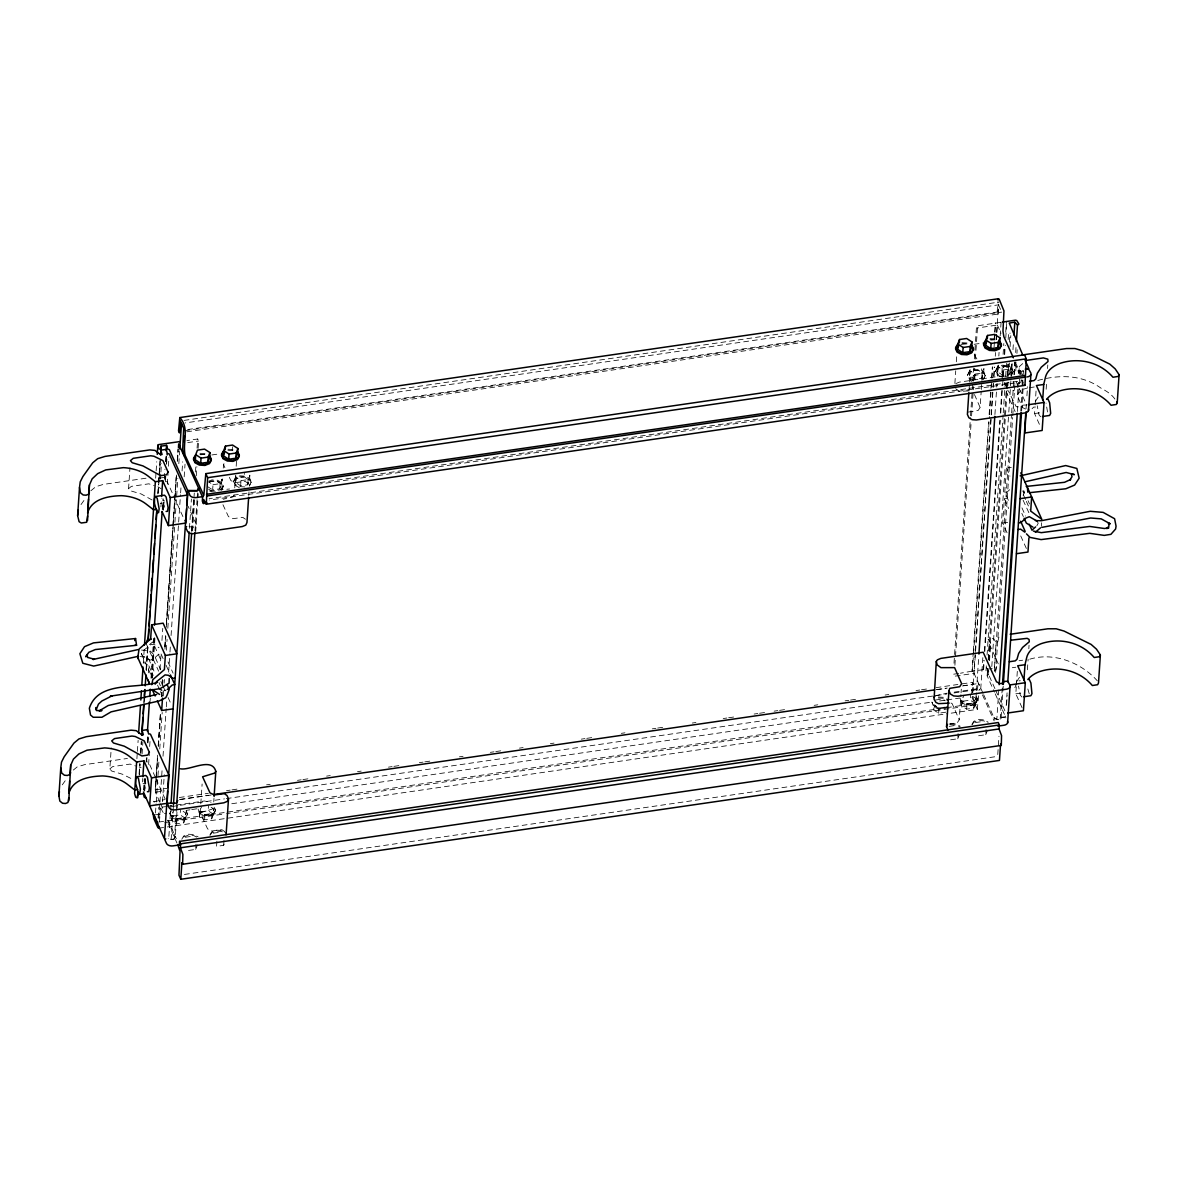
<?xml version="1.0" encoding="UTF-8"?>
<svg xmlns="http://www.w3.org/2000/svg" width="1178" height="1178" viewBox="0 0 1178 1178"><rect width="100%" height="100%" fill="white"/><g stroke="black" fill="none" stroke-linecap="round" stroke-linejoin="round"><path stroke-width="0.75" stroke-dasharray="5 3.75" d="M144.732 779.173L145.763 788.111M1017.763 389.417L1017.409 396.058L1022.578 407.559L1026.2 409.488M1022.681 363.604L1019.294 366.652L1019.294 368.037L1023.711 377.902M162.24 681.62L162.314 679.353M183.15 811.362L185.829 813.1L185.491 818.327L183.724 822.833L176.612 823.864L171.266 820.389L172.783 812.172M171.266 820.389L173.033 815.883L173.372 810.67M176.612 823.864L176.95 818.636L171.605 815.176M185.491 818.327L180.131 814.852L180.484 809.639M183.724 822.833L184.062 817.606L185.829 813.1M188.554 850.442L195.666 849.412L196.004 844.199M211.142 807.298L213.822 809.036L213.483 814.263L211.716 818.769L204.604 819.8L199.259 816.325L200.775 808.108M199.259 816.325L201.026 811.819L201.364 806.606M204.604 819.8L204.943 814.572L199.597 811.112M213.483 814.263L208.138 810.788L208.477 805.575M211.716 818.769L212.055 813.542L213.822 809.036M216.899 841.166L216.546 846.378L223.658 845.348L225.425 840.842M223.658 845.348L224.011 840.135M945.787 712.189L938.675 713.22L933.329 709.76L933.668 704.532L939.013 708.007L946.125 706.977M938.675 713.22L939.013 708.007M950.631 739.813L957.743 738.783L958.082 733.555M973.219 696.669L975.885 698.407L975.546 703.619L973.779 708.125L966.667 709.156L961.322 705.696L962.838 697.464M961.322 705.696L963.089 701.19L963.427 695.962M966.667 709.156L967.02 703.943L961.66 700.468M975.546 703.619L970.201 700.159L970.539 694.932M973.779 708.125L974.132 702.913L975.885 698.407M978.624 735.749L985.736 734.719L986.074 729.491M130.817 778.378L122.394 774.211L111.615 771.016L109.834 768.91L111.247 747.897M152.08 499.973L141.124 493.95L130.346 490.755L128.564 488.649L129.978 467.637M136.898 758.706L137.266 753.198M137.399 751.373L138.135 740.373M143.274 663.376L144.261 648.695M155.643 478.209L156.011 472.702M156.144 470.876L156.748 461.702M139.063 774.329L139.799 763.329M140.476 753.213L141.272 741.33M143.849 702.839L144.084 699.172M146.043 669.84L147.765 644.175M157.808 493.847L158.426 484.673M158.544 482.847L160.031 460.686M139.313 773.858L139.932 764.684M140.727 752.477L141.419 741.978M144.099 702.353L144.349 698.687M146.308 669.354L147.898 645.529M158.058 493.361L158.677 484.202M158.794 482.362L160.267 460.362M139.357 775.183L140.094 764.183M140.83 753.184L141.566 742.184M146.352 670.68L148.06 645.014M158.235 492.86L159.089 480.02M159.207 478.194L160.311 461.688M142.067 754.023L142.891 741.757M160.444 479.019L160.797 473.762M160.915 472.01L161.504 463.249M148.399 672.844L148.87 665.806L142.891 661.845M142.523 781.942L142.759 778.437M160.9 506.923L161.489 498.176M143.525 790.026L144.261 779.026M151.005 678.189L153.817 636.032M162.269 509.529L163.006 498.53M164.36 478.371L164.964 469.197M165.48 461.629L165.833 456.372M144.158 789.82L144.894 778.82M147.338 742.155L147.706 736.662M150.033 701.823L150.283 698.156M151.623 677.998L154.451 635.826M162.903 509.323L163.521 500.164M164.861 479.991L165.111 476.324M166.083 461.658L166.451 456.166M144.202 791.351L145.056 778.511M146.16 762.019L146.411 758.352M147.515 741.846L147.883 736.353M151.8 677.689L154.612 635.516M163.065 509.029L163.683 499.855M166.26 461.364L166.628 455.857M146.705 757.852L146.47 761.356L146.808 760.149M147.765 742.081L148.354 733.32M166.378 463.572L167.07 453.059M144.776 790.688L145.498 778.967M146.97 757.675L146.632 761.71L148.619 762.254L155.26 777.038M147.957 743.009L148.502 733.688M152.242 678.145L154.936 638.52M163.521 510.192L164.125 500.311M165.48 480.86L165.774 476.383M166.584 464.353L167.232 453.412M148.605 764.434L149.311 753.935M149.665 746.484L150.136 739.475M167.335 484.173L168.042 473.659M168.395 466.223L168.984 457.462M160.002 669.575L161.047 654.011L158.544 654.364L153.744 658.767L150.254 660.181L142.405 655.748L141.36 653.599L142.715 651.081L151.314 644.278L154.686 644.69L158.986 647.767M161.96 640.479L162.755 628.375M153.744 801.717L164.684 799.641M157.558 755.201L155.231 790.026L157.602 756.732M158.176 746.027L160.502 711.203M161.474 696.537L161.725 692.87M162.211 685.537L162.579 680.03M164.787 647.031L165.524 636.032M166.378 623.206L172.754 527.877M172.871 526.036L176.302 474.705M177.289 460.038L178.025 449.039M158.338 745.733L160.547 712.719M161.651 696.227L161.887 692.561M162.387 685.228L162.755 679.721M164.949 646.722L165.686 635.722M166.422 624.723L172.916 527.567M173.048 525.727L174.756 500.061M174.874 498.235L176.347 476.236M177.333 461.57L178.187 448.73M159.84 802.071L155.408 792.22L156.276 779.394M156.394 777.554L157.616 759.221M158.47 746.396L160.679 713.397M161.784 696.89L162.152 691.398M162.638 684.065L162.888 680.398M164.964 649.225L165.833 636.4M166.437 627.226L176.612 475.058M177.583 460.392L178.202 451.233M155.481 812.997L156.085 803.852M156.218 802.027L159.015 759.972M159.752 748.987L162.196 712.425M163.3 695.962L164.036 684.992M164.154 683.152L164.405 679.5M166.348 650.241L167.085 639.271M167.821 628.286L174.786 524.048M174.904 522.222L177.849 478.327M178.82 463.705L179.674 450.894M158.073 817.885L158.78 807.239M158.853 818.43L159.84 803.794M159.958 801.968L162.152 769.043M163.02 756.247L166.186 708.7M166.319 706.874L166.687 701.381M168.631 672.123L169.853 653.834M169.985 652.008L170.471 644.69M171.075 635.546L180.484 494.716M180.617 492.89L181.103 485.586M182.075 470.95L182.693 461.805M159.472 821.67L160.296 809.419L160.782 808.123L164.419 807.593M162.476 801.717L164.287 774.697M184.18 476.825L185.034 464.206M186.168 810.287L187.655 814.734L185.785 817.959L181.206 819.755L175.684 819.432L171.325 817.105L169.779 813.659L171.708 809.433M170.957 805.163L168.748 838.162L171.149 839.516L174.403 838.898L175.331 836.527L177.407 805.369M189.452 528.333L191.41 499.001M191.572 530.66L193.648 499.487M195.489 471.995L195.857 466.488M197.079 448.155L197.698 438.996L186.919 440.557M171.149 839.516L172.989 812.01M173.107 810.184L173.475 804.677M191.734 531.514L194.296 493.022M192.603 530.836L194.679 499.678M196.27 475.838L196.888 466.679M198.11 448.347L198.596 441.014L197.698 438.996M174.403 838.898L176.111 813.232M176.244 811.392L176.612 805.899M194.988 530.91L197.065 499.737M197.197 497.896L197.565 492.404M195.666 532.206L198.243 493.7M224.6 831.535L221.92 829.695L211.819 830.976L207.593 828.9L200.186 812.82L200.672 805.619M200.79 803.808L202.115 784.003M221.788 489.724L222.509 478.916M223.231 468.093L223.953 463.617M221.405 490.21L223.349 485.984L221.803 482.538L217.429 480.212L211.907 479.888L208.859 481.08M239.311 487.618L234.937 485.292L233.391 481.846L235.335 477.62L239.9 475.824L245.422 476.148L249.795 478.474L251.341 481.92L249.397 486.146M213.748 801.953L213.984 798.345M234.731 487.854L235.585 475.235M236.189 466.238L236.66 459.022M215.707 809.669L213.836 812.894L209.272 814.69L203.75 814.366L199.376 812.04L197.83 808.594L197.771 809.595L199.318 813.041L203.676 815.367L209.198 815.691L213.778 813.895L215.648 810.67L214.16 806.223M248.764 495.526L249 491.918M954.887 383.41L955.726 370.805M956.33 361.793L956.816 354.593M973.381 381.039L969.008 378.712L967.477 375.281L969.406 371.041L973.97 369.259L979.507 369.583L983.866 371.909L985.412 375.34L983.468 379.581M968.979 391.008L969.45 383.807M969.568 381.996L970.613 376.047L980.567 374.427L982.526 371.453L981.112 368.169M954.003 663.243L970.422 417.586M970.539 415.746L972.748 382.747M972.881 380.921L973.735 368.081M974.339 358.922L976.547 325.923L1000.726 322.345M954.916 665.261L971.084 423.27M971.57 415.937L973.529 386.605M974.029 379.272L974.766 368.272M975.369 359.099L977.46 327.94L976.547 325.923M948.997 724.102L957.287 722.762L959.245 719.787L960.939 694.564M961.057 692.752L961.292 689.159M968.198 412.079L978.152 410.459L980.111 407.485L981.2 391.273M981.318 389.476L981.804 382.261M981.922 380.465L982.526 371.453M992.185 668.53L971.983 671.18L973.219 652.848M973.337 651.007L988.651 421.842M989.137 414.509L991.096 385.177M991.596 377.844L992.332 366.844M994.158 339.352L994.526 333.845M994.659 332.019L995.263 322.846M972.395 671.401L989.417 416.57M989.549 414.73L991.258 389.064M991.39 387.238L991.876 379.905M991.994 378.064L992.73 367.065M994.085 346.906L994.453 341.399M994.571 339.573L994.939 334.066M995.057 332.24L995.675 323.067M971.644 694.387L972.439 682.371L959.702 684.212M186.713 431.825L998.105 314.04L997.192 312.023L997.884 301.656M972.601 692.561L975.281 652.332M975.413 650.506L991.051 416.408M991.169 414.582L992.892 388.976M993.01 387.15L993.245 383.498M993.746 376.18L994.35 367.035M996.19 339.603L996.559 334.11M996.676 332.284L998.502 304.852L185.152 422.931M972.792 692.605L973.352 684.389L972.439 682.371M983.056 693.356L974.088 673.374L991.243 416.717M991.361 414.877L993.069 389.211M993.201 387.371L993.437 383.704M993.938 376.371L994.541 367.212M995.277 356.212L995.528 352.546M996.382 339.706L996.75 334.213M996.868 332.373L997.368 325.04L977.46 327.94M998.105 314.04L998.753 304.174M1001.374 376.975L997.015 374.648L995.469 371.217L997.398 366.976L1001.977 365.195L1007.499 365.519L1011.858 367.845L1013.404 371.276L1011.475 375.517M946.494 707.698L975.605 703.472L976.341 692.502M976.474 690.676L978.785 655.925M994.924 414.523L996.632 388.917M996.75 387.091L997 383.424M997.486 376.121L998.222 365.136M998.826 355.992L999.077 352.34M1000.181 335.877L1001.271 319.415M976.856 697.258L976.223 704.783L226.677 813.6M977.328 690.161L978.167 683.549L963.619 685.67M977.784 699.025L975.914 702.265L971.335 704.061L965.813 703.722L961.454 701.396L959.908 697.965L959.834 698.966L961.381 702.397L965.754 704.724L971.276 705.062L975.84 703.266L977.711 700.026L976.238 695.594M978.609 695.815L977.313 709.362L946.39 713.853M982.835 657.648L980.788 688.276L954.342 692.119M1003.862 380.906L1001.653 375.988L1002.375 365.18M1003.096 354.357L1003.818 343.549M983.188 669.546L983.792 660.387M984.41 651.213L999.842 420.222M1000.343 412.889L1002.051 387.223M1002.787 376.224L1003.523 365.224M1004.26 354.225L1004.746 346.892M1005.732 332.225L1006.468 321.226M983.586 669.767L984.204 660.608M984.823 651.434L1000.255 420.443M1000.74 413.11L1002.463 387.444M1002.581 385.618L1003.067 378.285M1003.2 376.445L1003.936 365.445M1004.672 354.445L1005.276 345.272M1005.762 337.939L1006.866 321.447M986.339 665.85L985.971 671.357L988.151 674.788L987.135 675.863L994.468 692.193M987.061 655.086L1003.126 414.7M1003.244 412.86L1005.202 383.586M1005.688 376.194L1006.557 363.354M1008.147 339.529L1008.633 332.196M987.135 675.863L987.62 668.53M988.224 659.356L1006.734 382.526M1007.219 375.193L1007.956 364.193M1009.428 342.194L1010.032 333.035M994.924 688.615L987.547 672.182L987.768 668.677M988.357 659.916L989.417 644.145L990.698 643.129L988.106 639.33L993.672 638.52L996.117 642.673L994.247 670.694L995.705 670.488L997.044 665.172M1015.127 411.637L1006.277 391.906L1006.851 383.159M1007.323 376.15L1008.147 363.884L1013.316 375.384M988.151 674.788L988.386 671.121M989.122 660.122L1007.131 390.625M1007.264 388.799L1007.75 381.466M1007.867 379.625L1008.972 363.133M1010.076 346.626L1010.812 335.627M989.52 660.652L990.698 643.129M1007.912 385.648L1008.132 382.143M1008.604 375.134L1009.428 362.868M991.802 666.542L1008.692 413.89M1008.81 412.05L1012.049 363.501M1012.977 349.719L1013.463 342.386M1007.043 532.765L1002.699 523.091L1004.319 498.868L1006.837 498.5M1008.383 500.326L1004.76 492.271L1006.38 468.049L1011.313 467.327M1013.33 385.177L1013.566 381.672M1014.037 374.663L1014.847 362.412L1016.32 362.191L1015.495 374.457M994.335 671.519L1011.49 414.847M1011.607 413.022L1013.448 385.515M1014.184 374.516L1015.038 361.69M1015.657 352.517L1016.025 347.024M995.616 672.388L1012.653 417.557M1012.771 415.716L1015.097 380.892M1016.938 353.385L1017.174 349.719M1017.88 387.665L1018.352 380.671M1018.823 373.662L1019.294 366.652M1003.229 686.141L1001.138 717.314L1000.181 719.154L996.809 719.508L999.003 686.509M1017.394 411.505L1019.103 385.839M1019.22 384.013L1019.721 376.68M1019.839 374.84L1020.089 371.173L1017.277 369.362L1020.884 371.276L1023.623 371.011M1021.164 379.552L1020.987 382.217L209.596 500.017M1022.077 384.632L1022.342 380.627L209.139 498.692M997.766 754.553L998.252 747.235M998.37 745.409L998.988 736.25M1000.181 719.154L1002.39 686.156M1020.766 411.166L1023.093 376.327M1023.137 374.913L1023.461 370.834L1020.089 371.173M1021.606 411.151L1023.196 387.326M1001.138 717.314L1005.482 716.68L1005.717 713.014M1006.218 705.681L1007.072 692.855M1026.067 408.692L1026.303 405.026M1026.921 395.852L1027.525 386.693M1006.586 704.503L1007.175 695.742M1022.048 707.654L1015.819 693.813L1016.29 686.803M1016.408 685.051L1017.453 669.295M1039.394 424.316L1034.549 413.552L1035.02 406.543M1035.138 404.79L1036.066 390.772M1027.407 669.781L1028.114 659.268M1028.821 648.769L1029.057 645.264M1046.491 384.264L1046.138 389.52L1045.917 387.194M1047.551 368.508L1047.787 365.003M1041.337 526.301L1041.573 522.811M219.756 488.855L220.109 483.672L221.876 479.166L221.523 484.349L219.756 488.855L212.644 489.886L212.997 484.703L208.992 482.096M232.213 450.232L232.464 446.771M247.748 484.791L248.102 479.608L249.869 475.102L249.515 480.285L247.748 484.791L240.636 485.822L235.291 482.362L235.644 477.164L237.411 472.672M240.636 485.822L240.989 480.639L235.644 477.164M249.515 480.285L244.17 476.825L244.406 473.365M981.834 378.226L982.187 373.043L983.939 368.537L983.586 373.721L981.834 378.226L974.721 379.257L969.361 375.782L969.715 370.599L971.482 366.093M974.721 379.257L975.075 374.074L969.715 370.599M1009.826 374.162L1010.179 368.979L1011.931 364.473L1011.578 369.656L1009.826 374.162L1002.714 375.193L997.368 371.718L997.722 366.535L999.474 362.029M1002.714 375.193L1003.067 370.01L997.722 366.535M175.375 836.63L173.784 839.207L171.149 839.708L168.16 838.515M998.915 637.136L997.589 642.466L996.117 642.673M1016.364 682.931L1015.141 687.275L1013.375 688.894M978.962 690.558L979.448 689.277L980.258 689.969M235.291 482.362L237.058 477.856L244.17 476.825M195.666 849.412L197.433 844.906M969.361 375.782L971.128 371.276L978.241 370.245L983.586 373.721M997.368 371.718L999.121 367.212L1006.233 366.181L1011.578 369.656M933.329 709.76L935.096 705.254M957.743 738.783L959.496 734.277M985.736 734.719L987.503 730.213M128.564 488.649L131.376 486.352L148.84 483.819L154.347 485.689M109.834 768.91L112.646 766.613L130.11 764.08L135.617 765.965M1023.093 495.187L1024.448 492.684L1023.402 490.519M1036.846 525.8L1038.201 523.297L1037.155 521.132M200.186 812.82L212.202 809.124L213.38 807.357M223.349 485.984L221.479 489.209L218.431 490.401M233.391 481.846L235.261 478.621L239.841 476.825L245.363 477.149L249.721 479.475L251.267 482.921M249.471 485.145L251.341 481.92M169.779 813.659L171.016 811.509M187.714 813.733L185.844 816.958L181.279 818.754L175.758 818.43L171.384 816.104L169.838 812.658L164.449 813.512M181.795 839.251L183.665 836.012L188.23 834.215L193.752 834.554L198.125 836.881M209.787 835.187L211.657 831.948L216.222 830.151L221.744 830.49L226.117 832.817M210.347 835.114L211.584 832.949L216.148 831.153L221.685 831.491L226.043 833.818M967.477 375.281L969.347 372.042L973.911 370.26L979.433 370.584L983.807 372.911L985.338 376.342M985.412 375.34L983.542 378.58L980.494 379.772M995.469 371.217L997.339 367.978L1001.904 366.196L1007.426 366.52L1011.799 368.847L1013.345 372.277M1013.404 371.276L1011.534 374.516L1008.486 375.708M971.85 724.544L973.72 721.319L978.285 719.522L983.807 719.846L988.18 722.173M972.41 724.47L973.661 722.32L978.226 720.524L983.748 720.848L988.121 723.174M1035.506 401.212L1038.407 396.75M1016.776 681.488L1020.649 675.524M234.26 495.054L233.082 496.836L223.187 499.251M81.017 504.582L85.92 497.705M62.287 784.842L67.19 777.966M1017.424 394.674L1021.576 389.756L1027.555 387.96M1032.105 408.633L1033.872 407.014M1009.664 489.709L1007.278 491.903L1004.76 492.271M90.809 490.828L95.786 486.705L103.178 484.438L146.16 478.194M73.33 770.059L77.056 766.981L84.448 764.699L127.43 758.455M149.488 644.587L152.698 641.951L161.725 661.903M1006.277 391.906L1007.396 390.536M987.547 672.182L988.828 671.165M1017.144 384.293L1019.868 383.071M955.873 383.572L959.348 382.128L1001.653 375.988M934.993 695.859L947.289 693.135M164.007 690.794L166.348 689.852M208.8 482.082L211.849 480.889L217.37 481.213L221.729 483.54L223.275 486.985M183.591 837.013L188.156 835.217L193.678 835.555L198.051 837.882M947.907 706.329L943.342 708.125L937.821 707.787L933.447 705.46L931.916 702.029L933.388 706.461L937.762 708.788L943.284 709.127L947.848 707.33M184.004 420.413L999.032 302.098M187.626 429.558L997.192 312.023M184.769 430.721L1001.771 312.111M187.744 442.589L198.596 441.014M200.672 454.811L204.221 454.296M960.968 344.432L966.299 343.667M990.727 340.118L994.291 339.603M211.834 454.958L218.887 453.942M974.103 344.3L982.908 343.019M158.853 478.209L164.419 477.399L165.538 479.888M209.066 481.92L216.178 480.889L221.523 484.349M212.997 484.703L220.109 483.672M240.989 480.639L248.102 479.608M975.075 374.074L982.187 373.043M1003.067 370.01L1010.179 368.979M209.419 490.99L229.563 489.003M160.267 503.477L164.699 502.844M1037.789 380.465C1059.493 374.427 1082.126 374.619 1101.091 388.21C1106.378 391.008 1111.708 394.291 1115.124 399.342M1029.292 387.709L1034.534 386.944M1012.977 390.433L1014.435 390.227M1034.549 413.552L1040.395 412.698M1002.699 523.091L1007.632 522.384M143.009 783.532L145.969 783.105M1019.058 660.74L1022.637 660.21M1029.808 659.179C1053.912 651.817 1081.124 662.61 1097.292 680.81M155.393 789.731L167.232 788.362M971.983 671.18L960.453 673.212M958.656 673.463L953.267 674.243L954.18 676.26L974.088 673.374M1012.314 667.72L1015.804 667.219M155.408 792.22L164.464 790.909M179.247 797.521L208.359 793.295M226.544 790.659L230.181 790.129M232.007 789.864L239.281 788.804M266.567 784.842L270.204 784.312M297.489 780.351L301.141 779.821M302.952 779.556L308.415 778.776M326.601 776.125L330.238 775.595M357.538 771.634L361.175 771.119M388.46 767.143L392.097 766.628M393.923 766.363L401.197 765.302M419.383 762.667L423.02 762.137M424.846 761.871L432.12 760.811M459.405 756.85L463.042 756.32M490.342 752.359L493.98 751.829M495.791 751.564L501.254 750.769M519.439 748.133L523.091 747.603M550.376 743.642L554.013 743.112M581.299 739.151L584.936 738.621M586.762 738.356L594.036 737.31M621.321 733.349L624.958 732.819M652.259 728.858L655.896 728.328M657.707 728.063L664.981 727.003M692.281 723.042L695.918 722.512M723.204 718.551L726.841 718.02M728.667 717.755L734.115 716.975M754.126 714.059L757.763 713.529M759.589 713.264L765.052 712.484M774.137 711.159L777.774 710.629M779.6 710.363L786.875 709.303M814.16 705.342L817.812 704.812M845.097 700.851L848.734 700.336M850.545 700.071L857.834 699.01M885.12 695.049L888.757 694.519M916.042 690.558L919.679 690.028M921.505 689.763L926.953 688.968M936.054 687.657L957.891 684.477M179.512 799.494L208.624 795.268M936.319 689.631L947.245 688.04M180.146 799.538L211.083 795.047M936.966 689.66L946.052 688.35M962.426 685.964L973.352 684.389M162.108 807.121L165.642 806.621M167.394 806.356L174.447 805.34M176.214 805.075L204.412 800.981L211.039 802.454M171.693 806.547L224.453 798.875M226.264 798.625L946.7 694.033M953.974 692.973L979.448 689.277M935.435 700.026L942.547 698.996L945.227 700.733M155.349 814.837L162.638 813.777M186.286 810.346L189.923 809.816M191.749 809.551L199.023 808.491M231.772 803.735L932.328 702.029M939.602 700.984L945.065 700.188M946.876 699.923L959.614 698.068M173.033 815.883L180.131 814.852M201.026 811.819L208.138 810.788M963.089 701.19L970.201 700.159M1015.819 693.813L1021.665 692.973M176.95 818.636L184.062 817.606M204.943 814.572L212.055 813.542M967.02 703.943L974.132 702.913M158.618 822.082L944.682 707.963M164.832 822.583L224.865 813.865M158.647 828.208L944.565 714.118M185.314 837.249L192.426 836.218M213.306 833.185L220.419 832.154M949.159 726.355L954.489 725.589M975.384 722.556L982.496 721.525M184.431 874.444L997.648 756.379M1018.926 680.869L1020.339 680.751M968.316 390.919L959.378 391.39L955.667 388.666M990.021 338.601L995.543 338.94L999.916 341.267M989.962 339.603L995.484 339.927M962.028 342.665L967.55 343.004L971.924 345.331M961.955 343.667L967.491 343.991L971.85 346.317M1006.969 376.312L1001.447 375.973L997.074 373.647L995.528 370.216M227.958 449.245L233.48 449.569M227.884 450.246L233.406 450.57M199.966 453.309L205.487 453.633M199.892 454.31L205.414 454.634M244.891 486.941L239.37 486.617L235.011 484.291L233.465 480.845M215.456 491.918L211.318 491.682L208.403 490.122M938.351 697.008L943.872 697.332L948.246 699.658M938.277 698.009L943.799 698.333L948.172 700.66M950.293 723.586L955.814 723.91L960.188 726.237M950.234 724.588L955.756 724.912L960.114 727.238M189.04 526.227L192.029 527.42L194.65 526.919L196.24 524.343L188.141 506.304M141.493 650.05L150.401 651.11L154.244 655.101L160.664 669.796M139.961 656.529L146.823 657.353L148.958 659.562L154.686 672.697M1026.185 404.967L1022.828 405.173L1021.223 407.043L1016.216 406.704L1008.28 390.743M165.362 481.449L167.35 481.979L185.815 523.076M157.926 486.794L161.077 488.664M139.195 767.055L141.169 767.717M973.455 380.038L969.082 377.711L967.536 374.28M208.477 489.12L211.377 490.681M974.294 354.681L977.578 360.07M951.014 703.016L952.177 703.649L959.245 719.787M993.996 717.682L996.809 719.508M207.299 486.426L212.644 489.886M245.466 519.233L242.801 517.392L232.699 518.688L228.458 516.612L222.48 503.698M988.666 670.797L986.236 667.352M1005.953 717.755L1001.963 717.476L1000.343 719.331L997.604 719.611L994.041 717.785M976.223 704.783L972.645 696.831M977.313 709.362L971.85 697.199M160.782 808.123L163.771 813.703M1040.645 416.747L1039.04 414.906L1037.214 405.777M1021.915 697.008L1020.31 695.167L1018.484 686.052M978.167 683.549L979.33 685.051M1022.695 490.902L1023.918 493.287L1024.08 488.031M229.327 477.311L230.873 480.58L235.099 482.656L245.201 481.36L247.881 483.201L249.368 486.514M1023.093 500.179L1029.881 514.889M1021.841 513.372L1023.343 516.612M146.072 643.424L158.632 671.195M998.502 304.852L1001.109 310.653M1015.569 362.677L1021.414 375.694M997.368 325.04L1001.05 333.256M1014.332 362.795L1019.014 373.235M1022.342 380.627L1023.549 383.321M1016.261 381.966L1018.484 386.899M1019.22 388.534L1026.612 404.967M1004.598 382.541L1007.543 389.093M1028.07 500.738L1029.513 503.963M1023.461 494.966L1025.64 499.811M1026.362 501.416L1030.706 511.09M969.818 378.388L971.305 381.701M974.471 394.527L980.111 407.485M1006.38 468.049L1010.002 476.103M1004.319 498.868L1008.662 508.543M1020.722 535.931L1026.524 548.815M989.417 644.145L998.281 663.877M995.66 690.249L1006.012 713.264M995.204 693.827L1005.482 716.68M983.674 694.711L994.998 719.905M982.452 694.858L994.144 720.892M976.164 696.596L977.711 700.026M972.351 696.227L975.605 703.472M223.467 464.5L224.895 467.666M168.012 661.903L173.078 673.183M161.047 654.011L163.227 658.841M166.113 665.29L169.735 673.345M160.885 681.458L162.328 684.668M163.05 686.288L165.229 691.118M168.115 697.567L171.016 704.002M214.101 807.225L215.648 810.67M148.87 665.806L153.214 675.465M157.558 685.14L159.722 689.969M160.444 691.574L162.623 696.419M141.36 653.599L152.227 677.762M186.109 811.289L187.655 814.734M155.997 778.687L166.348 801.688M160.576 803.705L163.654 810.538M167.953 820.124L176.332 838.751M168.16 823.466L176.936 843.006M153.773 801.217L154.23 802.233M1021.959 507.88L1025.611 516.052M159.001 682.548L160.429 685.832M1047.522 411.976L1046.035 403.067M1027.849 688.983L1029.263 693.871M163.447 502.255L164.493 507.851"/><path stroke-width="1.5" d="M142.862 717.505L142.008 730.331L143.363 734.748L141.89 734.969L136.236 730.669L131.097 730.169L86.318 736.677L78.941 738.945L73.964 743.068L64.157 756.821L61.492 762.137L60.77 767.791L58.9 795.813L59.828 801.055L62.567 803.263L65.497 803.499L67.926 802.527L68.81 797.786M68.81 800.79L70.695 765.273L73.419 759.118L78.955 753.891L86.995 750.195L104.592 747.912A33.117 21.013 3.8 0 1 128.77 755.893L136.633 761.975L143.937 760.914L151.535 777.833L149.665 805.87L167.085 803.337L168.955 775.301L150.489 734.218L148.502 733.688L147.559 729.638L141.993 730.448M162.166 511.753L168.395 525.594L185.815 523.076L187.685 495.04L169.22 453.957L167.232 453.412L166.289 449.363L160.723 450.173L162.093 454.487L160.62 454.708L154.966 450.394L149.827 449.908L105.048 456.401L97.671 458.684L92.694 462.807L82.887 476.545L80.222 481.876L79.5 487.53L77.63 515.552L79.088 521.692L81.297 523.003L86.657 522.266L87.54 516.023M87.54 520.529L89.425 485.012L92.149 478.857L97.686 473.63L105.725 469.919L123.322 467.651A33.117 21.013 3.8 0 1 147.5 475.632L155.363 481.714L162.667 480.653L170.265 497.572L168.395 525.594M169.234 678.528L169.087 683.152L160.414 688.526M137.944 649.623L92.915 659.474L94.461 659.238L87.673 657.471L87.054 654.497L85.832 656.823L88.821 652.303L95.359 649.549L136.56 645.279L135.558 638.52L93.489 642.894L84.521 646.663L79.868 653.702L82.799 663.258L93.71 666.071L138.253 656.323M68.942 791.542L69.635 781.029M70.106 774.034L70.695 765.273M87.776 509.529L88.483 499.016M88.954 492.006L89.425 485.012M149.356 683.358L137.767 657.574L139.063 649.063L150.651 638.947L151.594 624.855L163.109 623.177L176.862 653.79L165.362 655.469L151.594 624.855M136.633 761.975L134.572 793.53L135.676 797.226L136.957 797.8L137.708 794.502L143.289 793.692L144.276 797.3L146.057 797.962M138.621 733.04L140.462 705.534M140.83 700.041L141.434 690.868M141.802 685.375L143.024 667.043M144.496 645.029L155.363 481.714M157.248 454.369L157.852 445.21L158.721 444.577L179.733 441.603M143.112 713.839L143.716 704.665M144.334 695.506L144.703 689.999M148.001 640.508L148.737 629.508M148.988 625.842L149.974 611.176M150.21 607.509L151.064 594.669M151.314 591.003L152.168 578.177M152.536 572.67L153.405 559.844M153.758 554.337L154.495 543.338M154.863 537.845L155.732 525.005M156.1 519.513L156.586 512.18M160.753 449.834L160.988 446.167L166.569 445.372L167.556 448.98L169.337 449.628L187.685 490.46L186.713 505.126M137.723 797.697L138.091 792.19M141.89 735.352L143.981 704.194M144.349 698.687L144.953 689.528M145.203 685.861L145.939 674.861M148.266 640.022L156.968 509.868M160.635 454.87L160.988 446.167M142.877 776.685L143.937 760.914M161.607 496.424L162.667 480.653M147.456 731.361L149.415 702.029M149.783 696.522L150.269 689.189M154.554 625.032L162.152 511.37M166.201 450.865L166.569 445.372M151.756 684.698L152.816 679.677L164.419 669.56L165.362 655.469M178.452 447.566L178.688 443.9L202.587 497.072L202.321 501.077L203.411 503.492L207.048 502.962M173.195 708.847L161.68 710.511L162.505 698.171M179.792 449.068L181.515 423.462M184.033 441.691L184.401 436.199M167.6 791.115L164.419 838.795L143.436 792.014M167.85 787.449L186.463 508.793M171.075 803.322L189.202 532M173.475 804.677L191.602 533.354M176.729 804.059L194.856 532.736M179.306 845.392L179.571 841.386L998.252 722.541L999.327 724.956L999.062 728.961L1001.55 735.587L1001.3 745.409L182.619 864.269L181.898 862.649L180.794 879.274L999.459 760.428L1000.461 745.468M182.619 864.269L182.885 854.448L180.396 847.807L180.661 843.816L179.571 841.386M203.411 503.492L203.676 499.487L206.297 504.213L1024.963 385.353L1026.303 358.834L1024.477 354.799L205.811 473.644L203.823 495.482L185.196 455.488C182.207 442.943 189.967 428.365 179.807 417.572L178.526 430.868L179.424 432.886L180.352 420.944L184.121 429.263M206.297 504.213L207.623 477.694L205.811 473.644M214.101 796.549L215.795 771.325C211.834 756.615 189.849 770.839 180.381 768.792M226.088 834.834L228.503 798.802L227.015 795.503L224.335 793.663L214.234 794.944L209.993 792.868L202.601 776.788L214.617 773.092L215.795 771.325M248.646 497.322L246.953 522.546L245.79 525.123L242.3 526.551L193.781 533.605A5.183 3.298 3.8 0 1 187.361 531.101L185.756 527.553L186.639 526.566M949.232 703.104L938.513 703.678L935.98 702.441L934.066 699.349L936.304 661.476L937.408 659.827L940.883 658.384L983.188 652.244L996.455 681.753L1000.019 683.579L1002.758 683.299L1004.363 681.444L1007.72 681.223L1009.958 685.257A5.183 3.298 3.8 0 1 1006.424 689.204L957.905 696.242L953.635 695.933L950.425 694.004L948.938 690.691L949.748 688.35L959.687 686.73L961.66 683.741L954.578 667.617L940.927 667.646L937.202 664.922L936.304 661.476M948.025 730.036L946.538 726.723L948.938 690.691M968.846 392.804L967.403 414.435L968.89 417.734L972.1 419.677L976.371 419.986L1024.889 412.948A5.183 3.298 3.8 0 0 1028.423 409.002M978.918 654.099L994.806 416.349M1013.963 335.053L1014.818 322.212L1009.251 323.022L1022.887 355.285M1016.393 341.517L1017.497 325.025L1014.818 322.212M999.135 684.668L1017.262 413.345M1002.507 684.33L1020.649 412.992M1003.347 684.315L1021.488 412.992M1007.808 681.856L1025.817 412.359M1026.141 411.976L1024.742 433.003L1042.147 430.471L1044.032 402.449L1036.419 385.53L1043.723 384.47L1045.504 376.989A33.117 21.013 3.8 0 1 1059.964 363.384C1078.739 357.008 1100.09 362.191 1112.945 377.24L1118.261 376.43L1119.1 374.678L1115.198 368.891L1109.809 364.12L1082.759 350.779L1074.925 348.526L1066.532 348.541L1021.738 355.049M1007.602 722.997L1010.017 686.965M1028.482 410.71L1030.883 374.678M1027.805 492.198L1027.407 487.383M1028.909 537.934L1027.967 552.04L1016.467 553.704M1023.932 680.486L1024.993 664.731L1026.774 657.25A33.117 21.013 3.8 0 1 1041.234 643.659C1060.009 637.269 1081.36 642.452 1094.215 657.501L1099.53 656.691L1100.37 654.939L1096.468 649.152L1091.078 644.395L1064.028 631.055L1056.195 628.787L1047.802 628.802L1010.179 634.265M1042.663 400.226L1043.723 384.47M1024.993 664.731L1017.689 665.791L1025.302 682.71L1023.417 710.732L1007.75 713.014M1100.37 654.939L1098.5 682.96L1097.66 684.712L1092.345 685.522C1079.475 670.473 1058.139 665.305 1039.364 671.681A33.117 21.013 3.8 0 0 1027.864 679.5L1029.307 679.456L1030.912 683.034L1031.943 693.651L1030.883 695.712L1023.711 696.758M1042.442 416.497L1049.613 415.451L1050.673 413.39L1049.642 402.773L1048.037 399.195L1046.609 399.313A33.117 21.013 3.8 0 1 1058.094 391.42C1076.869 385.029 1098.205 390.212 1111.075 405.261L1116.391 404.452L1117.23 402.699L1119.1 374.678M195.71 454.649L195.357 459.832L200.702 463.307L207.814 462.277L209.581 457.771L209.934 452.588L204.574 449.112L197.462 450.143L195.71 454.649L201.055 458.124L208.167 457.093L209.934 452.588M200.702 463.307L201.055 458.124M207.814 462.277L208.167 457.093M223.349 455.768L223.702 450.585L225.469 446.079L232.581 445.048L237.927 448.524L237.573 453.707L235.806 458.213L228.694 459.243L223.349 455.768L224.527 452.764M225.234 449.54L225.469 446.079M228.694 459.243L229.047 454.06L223.702 450.585M235.806 458.213L236.16 453.029L237.927 448.524M957.419 349.203L957.773 344.02L959.54 339.514L966.652 338.484L971.997 341.944L971.644 347.142L969.877 351.633L962.765 352.678L957.419 349.203L958.597 346.199M959.304 342.975L959.54 339.514M962.765 352.678L963.118 347.481L957.773 344.02M969.877 351.633L970.23 346.45L971.997 341.944M985.412 345.139L985.765 339.956L987.532 335.45L994.644 334.419L999.989 337.88L999.636 343.078L997.869 347.569L990.757 348.614L985.412 345.139L986.59 342.135M987.297 338.911L987.532 335.45M990.757 348.614L991.11 343.416L985.765 339.956M997.869 347.569L998.222 342.386L999.989 337.88M198.655 488.31L197.065 490.873L188.318 490.917L189.761 495.069A5.183 3.298 3.8 0 0 196.181 497.572L203.382 496.527M177.775 800.598L176.185 803.175L167.453 803.205L168.896 807.357A5.183 3.298 3.8 0 0 175.316 809.86L223.835 802.822L227.325 801.379L228.503 798.802M77.63 515.552L78.337 509.912M58.9 795.813L59.43 791.587M146.072 643.424L147.176 640.081L151.27 639.168M946.538 726.723L947.333 724.382M157.705 823.201L153.906 814.749M159.133 826.927L158.647 828.208L157.837 827.516L153.862 818.651L152.978 813.232M998.002 300.007L998.473 298.726L999.283 299.418L1003.95 310.889L1002.979 331.224L1003.862 336.643L1013.375 357.803M198.611 488.207L197.683 490.563L187.685 490.46M134.719 640.582L135.558 638.52M87.555 513.034C91.678 498.692 108.612 495.997 121.452 495.673A33.117 21.013 3.8 0 1 145.616 503.654L153.493 509.735L156.409 509.323M68.825 793.295C72.948 778.952 89.881 776.273 102.722 775.934A33.117 21.013 3.8 0 1 126.885 783.93L134.763 790.011L137.679 789.584M89.41 492.492L88.527 494.245L86.112 495.202L83.167 494.981L80.428 492.757L79.5 487.53M70.68 772.753L69.796 774.506L67.382 775.463L64.437 775.242L61.698 773.018L60.77 767.791M155.57 496.483L154.509 498.544L154.495 503.551L157.145 512.739L158.574 512.621L159.148 508.852L157.189 498.323L155.57 496.483L164.522 495.187L166.142 497.028L168.101 507.556L167.526 511.311L166.098 511.429M136.839 776.744L135.779 778.805L135.764 783.812L138.415 793L139.843 792.882L140.418 789.127L138.459 778.584L136.839 776.744L145.792 775.448L147.412 777.289L149.37 787.817L148.796 791.587L147.383 791.704M155.128 684.212L156.483 681.694L165.082 674.891L168.454 675.303L172.739 678.381L175.242 678.013M195.386 455.091L193.516 458.33L195.062 461.761L199.435 464.088L204.957 464.426L209.522 462.63L211.392 459.391L209.846 455.96M194.694 457.182L193.457 459.332L195.003 462.763L199.362 465.089L204.884 465.428L209.463 463.631L211.333 460.392L209.787 456.961M223.378 451.027L221.523 454.266L223.054 457.697L227.428 460.024L232.949 460.362L237.514 458.566L239.384 455.326L237.838 451.896M223.319 452.028L221.449 455.268L222.995 458.698L227.354 461.025L232.891 461.364L237.455 459.567L239.325 456.328L237.779 452.897M957.464 344.462L955.594 347.701L957.14 351.132L961.498 353.459L967.02 353.783L971.6 351.986L973.47 348.762L971.924 345.331M957.39 345.463L955.52 348.688L957.066 352.134L961.439 354.46L966.961 354.784L971.526 352.988L973.396 349.763L971.85 346.317M985.456 340.398L983.586 343.637L985.132 347.068L989.491 349.395L995.012 349.719L999.592 347.922L1001.462 344.698L999.916 341.267M985.382 341.399L983.512 344.624L985.058 348.07L989.432 350.396L994.954 350.72L999.518 348.924L1001.388 345.699L999.842 342.253M933.904 697.509L934.993 695.859M167.512 689.38L172.297 684.978L174.8 684.624L170.457 674.95M1031.913 530.247L1035.609 526.919M1035.359 532.323L1040.513 527.832M165.774 838.869L164.891 839.855L166.481 843.389A5.183 3.298 3.8 0 0 172.916 845.892L179.13 844.994M156.689 694.505L108.288 705.489L99.173 710.879L102 710.54L96.552 710.54L96.022 707.522L96.14 709.833L98.451 704.135L101.912 700.969L112.131 695.8L110.393 696.139L158.529 688.88M1020.163 475.853L1065.707 465.56L1076.839 468.446L1079.151 478.209L1074.63 485.056L1065.84 488.767L1029.395 492.699M1024.904 481.802L1066.149 472.481L1074.38 474.616L1071.406 473.806L1072.009 476.781L1069.86 480.05L1070.699 479.49L1064.529 482.303L1026.2 486.44M1041.867 527.391L1090.666 517.996L1101.253 518.88L1110.25 523.857L1108.365 522.737L1109.013 526.051L1106.775 528.583L1108.896 527.818L1104.449 528.51L1089.694 526.433L1041.293 532.662L1033.43 531.101M157.366 682.371C136.015 689.233 98.113 680.84 89.351 708.243L90.515 715.017L93.209 717.255L101.941 717.255L111.071 711.865L159.251 700.925L165.745 697.715L167.026 695.27L169.22 689.38L167.085 684.492M179.807 417.572L998.473 298.726M1002.419 322.095L1015.465 320.195L1016.747 320.519L1018.896 324.053L1017.497 325.025M161.003 449.363L158.956 448.892L157.852 445.21M229.047 454.06L236.16 453.029M963.118 347.481L970.23 346.45M991.11 343.416L998.222 342.386M207.623 477.694L1026.303 358.834M1025.935 360.439L1043.399 357.906L1047.802 359.172L1048.022 361.499L1041.249 367.241L1037.376 373.19L1035.742 378.992L1033.975 380.612L1029.543 381.245M1025.861 368.773L1028.762 368.361L1025.081 360.188M1025.228 369.141L1028.585 368.935L1030.824 372.97A5.183 3.298 3.8 0 1 1027.304 376.916M170.265 497.572L187.685 495.04M206.518 494.304L1025.184 375.458M207.24 495.923L1025.905 377.063M1028.35 404.717L1044.032 402.449M1020.133 498.662L1031.648 496.983L1030.706 511.09L1041.794 519.307L1020.781 472.82M1018.514 522.885L1021.031 522.517L1025.817 518.114L1029.322 516.715L1037.155 521.132M1018.072 529.482L1020.59 529.128L1024.875 532.206M1010.695 640.199L1027.157 638.343L1029.071 639.433L1029.292 641.76L1022.519 647.502L1018.646 653.451L1017.012 659.253L1015.245 660.873L1009.34 661.727M151.535 777.833L168.955 775.301M214.072 794.473L934.507 689.896M1009.62 684.978L1025.302 682.71M180.661 843.816L999.327 724.956M997.795 726.134L1004.024 725.236A5.183 3.298 3.8 0 0 1007.543 721.289M180.396 847.807L999.062 728.961M1035.418 520.588L1041.205 520.735L1090.254 511.296L1103.138 512.386L1114.594 518.718L1116.052 526.139L1115.61 529.01L1110.898 534.341L1104.242 535.386L1089.738 533.325L1041.102 539.598L1029.999 537.389L1026.48 533.87M135.337 644.749L136.56 645.279M1033.003 527.155L1026.347 523.12L1024.094 518.246M159.634 694.446L152.168 689.498L155.157 696.007M158.942 688.291L161.695 690.22M1024.153 384.661L1024.963 385.353M137.767 657.574L138.4 658.885M1000.564 743.804L1001.3 745.409M147.927 679.897L149.37 683.122M157.337 700.851L161.68 710.511M177.672 844.626L180.043 851.355L178.968 875.225L180.794 879.274M1029.263 524.225L1031.457 529.128M1020.649 521.265L1025.11 531.249M1116.921 401.757L1117.23 402.699M183.945 455.577L182.693 449.348L183.709 428.026M149.385 752.403L147.839 755.083L141.934 755.937L124.264 746.189L113.486 742.994L111.719 740.888L114.516 738.591L131.98 736.044L135.234 736.5L144.217 740.903L149.385 752.403M168.115 472.142L166.569 474.808L160.664 475.676L142.994 465.928L132.216 462.733L130.449 460.627L133.247 458.316L150.71 455.783L153.965 456.239L162.947 460.642L168.115 472.142"/></g></svg>
